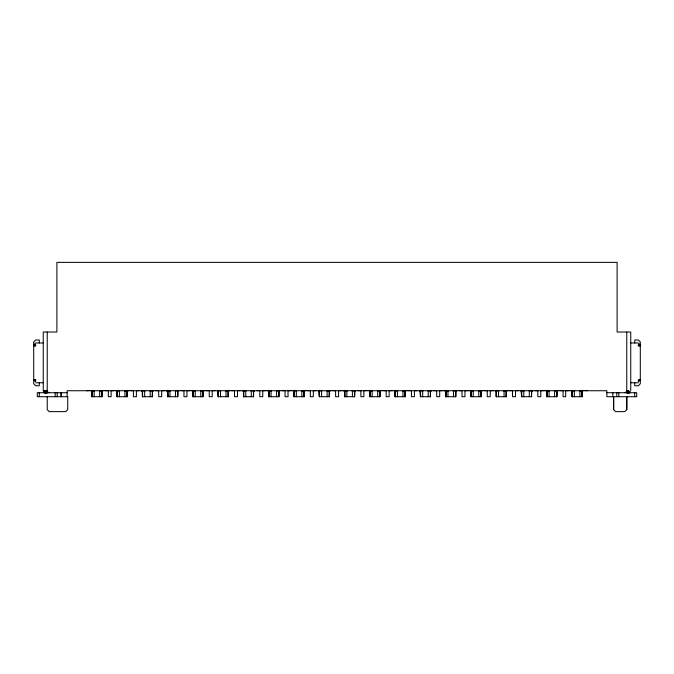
<?xml version="1.0" encoding="UTF-8"?>
<svg xmlns="http://www.w3.org/2000/svg" width="674" height="674" viewBox="0 0 674 674"><rect width="100%" height="100%" fill="white"/><g stroke="black" fill="none" stroke-linecap="round" stroke-linejoin="round"><path stroke-width="1.01" d="M61.165 392.529L61.165 396.708L61.165 392.723M613.635 409.64L613.635 396.708L613.635 409.64L615.623 411.629L624.773 411.629L626.769 409.64L626.769 396.708L626.769 409.64M90.914 390.735L91.832 391.35L91.908 396.708L101.867 396.708L101.884 391.046M141.464 390.735L142.382 391.35L142.458 396.708L152.417 396.708L152.434 391.046M192.014 390.735L192.933 391.35L193.008 396.708L202.967 396.708L202.984 391.046M242.564 390.735L243.483 391.35L243.558 396.708L253.517 396.708L253.534 391.046M293.114 390.735L294.033 391.35L294.108 396.708L304.067 396.708L304.084 391.046M343.664 390.735L344.583 391.35L344.658 396.708L354.617 396.708L354.634 391.046M394.214 390.735L395.132 391.35L395.208 396.708L405.167 396.708L405.184 391.046M448.277 390.903L444.764 390.735L445.683 391.35L445.758 396.708L455.717 396.708L455.734 391.046M495.314 390.735L496.233 391.35L496.308 396.708L506.267 396.708L506.284 391.046M549.377 390.903L545.864 390.735L546.783 391.35L546.858 396.708L556.817 396.708L556.834 391.046M101.867 396.708L101.943 391.35L102.861 390.735M152.417 396.708L152.493 391.35L153.411 390.735M202.967 396.708L203.043 391.35L203.961 390.735M253.517 396.708L253.593 391.35L254.511 390.735M304.067 396.708L304.142 391.35L305.061 390.735M354.617 396.708L354.692 391.35L355.611 390.735M405.167 396.708L405.243 391.35L406.161 390.735M455.717 396.708L455.793 391.35L456.711 390.735M506.267 396.708L506.343 391.35L507.261 390.735L503.748 390.903M556.817 396.708L556.893 391.35L557.811 390.735M91.908 390.288L91.908 396.708L91.908 390.507M117.183 390.288L117.183 396.708L127.142 396.708L127.218 391.35L128.136 390.735L124.623 390.903M142.458 390.288L142.458 396.708L142.458 390.507M167.733 390.288L167.733 396.708L177.692 396.708L177.768 391.35L178.686 390.735M193.008 390.288L193.008 396.708L193.008 390.507M218.283 390.288L218.283 396.708L228.242 396.708L228.317 391.35L229.236 390.735L225.723 390.903M243.558 390.288L243.558 396.708L243.558 390.507M268.833 390.288L268.833 396.708L278.792 396.708L278.868 391.35L279.786 390.735M294.108 390.288L294.108 396.708L294.108 390.507M319.383 390.288L319.383 396.708L329.342 396.708L329.418 391.35L330.336 390.735M344.658 390.288L344.658 396.708L344.658 390.507M369.933 390.288L369.933 396.708L379.892 396.708L379.968 391.35L380.886 390.735M395.208 390.288L395.208 396.708L395.208 390.507M420.483 390.288L420.483 396.708L430.442 396.708L430.518 391.35L431.436 390.735M445.758 390.288L445.758 396.708L445.758 390.507M471.033 390.288L471.033 396.708L480.992 396.708L481.067 391.35L481.986 390.735M496.308 390.288L496.308 396.708L496.308 390.507M521.583 390.288L521.583 396.708L531.542 396.708L531.618 391.35L532.536 390.735M546.858 390.288L546.858 396.708L546.858 390.507M572.133 390.288L572.133 396.708L582.092 396.708L582.168 391.35L583.086 390.735M624.773 392.723L626.188 392.142L626.769 390.735L628.758 390.735M101.867 391.712L102.305 390.735M127.142 391.712L127.58 390.735M152.417 391.712L152.855 390.735M177.692 391.712L178.13 390.735M202.967 391.712L203.405 390.735M228.242 391.712L228.68 390.735M253.517 391.712L253.955 390.735M278.792 391.712L279.23 390.735M304.067 391.712L304.505 390.735M329.342 391.712L329.78 390.735M354.617 391.712L355.055 390.735M379.892 391.712L380.33 390.735M405.167 391.712L405.605 390.735M430.442 391.712L430.88 390.735M455.717 391.712L456.155 390.735M480.992 391.712L481.43 390.735M506.267 391.712L506.705 390.735M531.542 391.712L531.98 390.735M556.817 391.712L557.255 390.735M582.092 391.712L582.53 390.735M33.7 344.962L35.688 342.973L43.035 342.973M46.405 393.549L47.812 392.142L49.227 392.723M35.023 344.793L33.7 345.459L35.688 345.181L35.688 345.956L33.7 345.956L35.023 344.962M640.3 379.791L638.312 380.557L638.312 379.791L640.3 379.791L638.312 381.282L640.3 380.288M44.914 393.22L47.5 391.729L47.812 392.142L44.989 393.321M630.746 390.735L630.746 332.021L617.114 332.021L617.114 262.371L56.886 262.371L56.886 332.021L43.254 332.021L43.254 390.735L47.231 390.735L47.5 391.729L43.456 392.276L46.287 391.122M33.7 345.956L35.688 345.181M43.456 392.276L47.298 391.249L43.254 390.735M35.688 379.791L33.7 380.043L35.688 380.557L35.688 379.791L33.7 379.791L35.688 381.282L33.7 380.288L35.688 380.557L33.7 379.791M629.137 393.102L626.702 391.249L628.724 390.996M86.938 390.735L88.968 390.541M112.213 390.735L114.243 390.541M137.488 390.735L139.518 390.541M162.763 390.735L164.793 390.541M188.038 390.735L190.068 390.541M213.313 390.735L215.343 390.541M238.588 390.735L240.618 390.541M263.863 390.735L265.893 390.541M289.138 390.735L291.168 390.541M314.413 390.735L316.443 390.541M339.688 390.735L341.718 390.541M364.963 390.735L366.993 390.541M390.238 390.735L392.268 390.541M415.513 390.735L417.543 390.541M440.788 390.735L442.818 390.541M466.063 390.735L468.093 390.541M491.338 390.735L493.368 390.541M516.613 390.735L518.643 390.541M541.888 390.735L543.918 390.541M567.163 390.735L569.193 390.541M630.965 342.973L638.312 342.973L640.3 344.962M638.977 344.962L640.3 345.956L638.312 345.956L638.312 345.181L640.3 345.459L638.977 344.793M35.688 382.773L43.035 382.773M630.965 382.773L638.312 382.773M94.427 390.903L91.47 390.903L91.908 391.712M99.348 390.903L102.305 390.903M119.702 390.903L116.189 390.735M144.977 390.903L142.02 390.903L142.458 391.712M149.898 390.903L152.855 390.903M167.295 390.903L167.733 396.708L167.733 391.712L166.739 390.735L170.252 390.903M175.173 390.903L178.13 390.903M195.527 390.903L192.57 390.903L193.008 391.712M200.448 390.903L203.405 390.903M220.802 390.903L217.289 390.735M246.077 390.903L243.12 390.903L243.558 391.712M250.998 390.903L253.955 390.903M271.352 390.903L267.839 390.735M276.273 390.903L279.23 390.903M296.627 390.903L293.67 390.903L294.108 391.712M301.548 390.903L304.505 390.903M321.902 390.903L318.389 390.735M326.823 390.903L329.78 390.903M347.177 390.903L344.22 390.903L344.658 391.712M352.098 390.903L355.055 390.903M372.452 390.903L368.939 390.735M377.373 390.903L380.33 390.903M397.727 390.903L394.77 390.903L395.208 391.712M402.648 390.903L405.605 390.903M423.002 390.903L419.489 390.735M427.923 390.903L430.88 390.903M453.198 390.903L456.155 390.903M473.552 390.903L470.039 390.735M478.473 390.903L481.43 390.903M498.827 390.903L495.87 390.903L496.308 391.712M524.102 390.903L520.589 390.735M529.023 390.903L531.98 390.903M554.298 390.903L557.255 390.903M574.652 390.903L571.139 390.735M579.573 390.903L582.53 390.903M67.139 392.723L37.281 392.723L37.281 396.708L67.754 396.708L67.703 409.64L65.74 411.629L49.227 411.629L47.231 409.64L47.231 396.708M606.861 392.723L636.719 392.723L636.719 396.708L606.861 396.708L606.861 390.735L67.139 390.735L67.139 396.708M585.032 390.541L587.062 390.735M559.757 390.541L561.787 390.735M534.482 390.541L536.512 390.735M509.207 390.541L511.237 390.735M483.932 390.541L485.962 390.735M458.657 390.541L460.687 390.735M433.382 390.541L435.412 390.735M408.107 390.541L410.137 390.735M382.832 390.541L384.862 390.735M357.557 390.541L359.587 390.735M332.282 390.541L334.312 390.735M307.007 390.541L309.037 390.735M281.732 390.541L283.762 390.735M256.457 390.541L258.487 390.735M231.182 390.541L233.212 390.735M205.907 390.541L207.937 390.735M180.632 390.541L182.662 390.735M155.357 390.541L157.387 390.735M130.082 390.541L132.112 390.735M104.807 390.541L106.837 390.735M626.702 391.249L630.544 392.276L626.769 390.735M638.312 345.181L640.3 345.956M628.067 392.934L626.188 392.142L627.595 393.549M629.086 393.22L626.5 391.729L627.747 393.346M571.973 391.181L572.133 396.708L571.695 390.735M546.42 390.903L546.858 391.712M521.423 391.181L521.583 396.708L521.145 390.735M470.873 391.181L471.033 396.708L470.595 390.735M445.32 390.903L445.758 391.712M420.323 391.181L420.483 396.708L420.045 390.735M369.773 391.181L369.933 396.708L369.495 390.735M319.223 391.181L319.383 396.708L318.945 390.735M268.673 391.181L268.833 396.708L268.395 390.735M218.123 391.181L218.283 396.708L217.845 390.735M117.023 391.181L117.183 396.708L116.745 390.735M546.42 390.735L546.698 391.181M495.87 390.735L496.148 391.181M445.32 390.735L445.598 391.181M394.77 390.735L395.048 391.181M344.22 390.735L344.498 391.181M293.67 390.735L293.948 391.181M243.12 390.735L243.398 391.181M192.57 390.735L192.848 391.181M167.295 390.735L167.573 391.181M142.02 390.735L142.298 391.181M91.47 390.735L91.748 391.181M582.092 390.288L582.092 396.708L582.092 390.507M531.542 390.288L531.542 396.708L531.542 390.507M480.992 390.288L480.992 396.708L480.992 390.507M430.442 390.288L430.442 396.708L430.442 390.507M379.892 390.288L379.892 396.708L379.892 390.507M329.342 390.288L329.342 396.708L329.342 390.507M278.792 390.288L278.792 396.708L278.792 390.507M228.242 390.288L228.242 396.708L228.242 390.507M177.692 390.288L177.692 396.708L177.692 390.507M127.142 390.288L127.142 396.708L127.142 390.507M634.731 342.973L634.731 339.982L638.312 339.982L640.3 341.979L640.3 383.767L638.312 385.755L634.731 385.755L634.731 382.773M634.731 392.723L634.731 396.708M626.769 332.021L626.769 392.723M618.808 392.723L618.808 396.708M616.82 392.723L616.82 396.708M612.835 392.529L612.835 396.708M579.876 390.735L579.876 396.708M574.349 390.735L574.349 396.708M572.243 390.735L572.243 396.708M565.671 390.735L565.671 396.708L563.085 396.708L563.085 390.735M556.817 390.507L556.707 396.708M554.601 390.735L554.601 396.708M549.074 390.735L549.074 396.708M546.968 390.735L546.968 396.708M540.792 390.735L540.792 396.708L537.81 396.708L537.81 390.735M529.326 390.735L529.326 396.708M523.799 390.735L523.799 396.708M521.693 390.735L521.693 396.708M515.517 390.735L515.517 396.708L512.535 396.708L512.535 390.735M506.267 390.507L506.157 396.708M504.051 390.735L504.051 396.708M498.524 390.735L498.524 396.708M496.418 390.735L496.418 396.708M490.242 390.735L490.242 396.708L487.26 396.708L487.26 390.735M478.776 390.735L478.776 396.708M473.249 390.735L473.249 396.708M471.143 390.735L471.143 396.708M464.967 390.735L464.967 396.708L461.985 396.708L461.985 390.735M455.717 390.507L455.607 396.708M453.501 390.735L453.501 396.708M447.974 390.735L447.974 396.708M445.868 390.735L445.868 396.708M439.692 390.735L439.692 396.708L436.71 396.708L436.71 390.735M428.226 390.735L428.226 396.708M422.699 390.735L422.699 396.708M420.593 390.735L420.593 396.708M414.417 390.735L414.417 396.708L411.435 396.708L411.435 390.735M405.167 390.507L405.057 396.708M402.951 390.735L402.951 396.708M397.424 390.735L397.424 396.708M395.318 390.735L395.318 396.708M389.142 390.735L389.142 396.708L386.16 396.708L386.16 390.735M377.676 390.735L377.676 396.708M372.149 390.735L372.149 396.708M370.043 390.735L370.043 396.708M363.867 390.735L363.867 396.708L360.885 396.708L360.885 390.735M354.617 390.507L354.507 396.708M352.401 390.735L352.401 396.708M346.874 390.735L346.874 396.708M344.768 390.735L344.768 396.708M338.592 390.735L338.592 396.708L335.61 396.708L335.61 390.735M327.126 390.735L327.126 396.708M321.599 390.735L321.599 396.708M319.493 390.735L319.493 396.708M313.317 390.735L313.317 396.708L310.335 396.708L310.335 390.735M304.067 390.507L303.957 396.708M301.851 390.735L301.851 396.708M296.324 390.735L296.324 396.708M294.218 390.735L294.218 396.708M288.042 390.735L288.042 396.708L285.06 396.708L285.06 390.735M276.576 390.735L276.576 396.708M271.049 390.735L271.049 396.708M268.943 390.735L268.943 396.708M262.767 390.735L262.767 396.708L259.785 396.708L259.785 390.735M253.517 390.507L253.407 396.708M251.301 390.735L251.301 396.708M245.774 390.735L245.774 396.708M243.668 390.735L243.668 396.708M237.492 390.735L237.492 396.708L234.51 396.708L234.51 390.735M226.026 390.735L226.026 396.708M220.499 390.735L220.499 396.708M218.393 390.735L218.393 396.708M212.217 390.735L212.217 396.708L209.235 396.708L209.235 390.735M202.967 390.507L202.857 396.708M200.751 390.735L200.751 396.708M195.224 390.735L195.224 396.708M193.118 390.735L193.118 396.708M186.942 390.735L186.942 396.708L183.96 396.708L183.96 390.735M175.476 390.735L175.476 396.708M169.949 390.735L169.949 396.708M167.843 390.735L167.843 396.708M161.667 390.735L161.667 396.708L158.685 396.708L158.685 390.735M152.417 390.507L152.307 396.708M150.201 390.735L150.201 396.708M144.674 390.735L144.674 396.708M142.568 390.735L142.568 396.708M136.392 390.735L136.392 396.708L133.41 396.708L133.41 390.735M124.926 390.735L124.926 396.708M119.399 390.735L119.399 396.708M117.293 390.735L117.293 396.708M111.117 390.735L111.117 396.708L108.329 396.708L108.329 390.735M101.867 390.507L101.757 396.708M99.651 390.735L99.651 396.708M94.124 390.735L94.124 396.708M92.018 390.735L92.018 396.708M57.18 392.723L57.18 396.708M55.192 392.723L55.192 396.708M47.231 332.021L47.231 392.723M39.269 342.973L39.269 339.982L35.688 339.982L33.7 341.979L33.7 383.767L35.688 385.755L39.269 385.755L39.269 382.773M39.269 392.723L39.269 396.708"/></g></svg>
